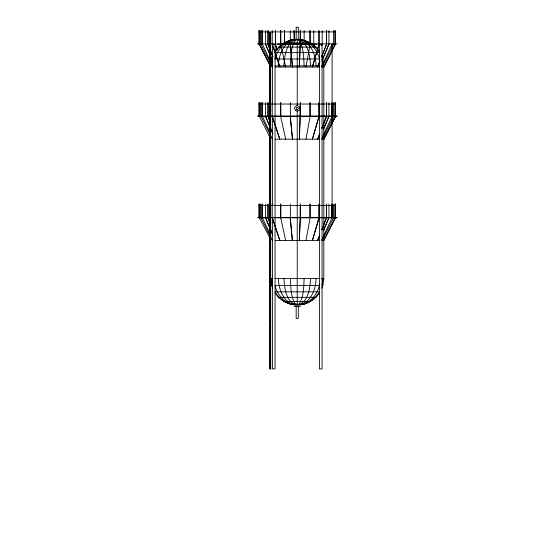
<?xml version="1.0" encoding="UTF-8"?>
<svg xmlns="http://www.w3.org/2000/svg" width="545" height="545" viewBox="0 0 545 545"><rect width="100%" height="100%" fill="white"/><g stroke="black" fill="none" stroke-linecap="round" stroke-linejoin="round"><path stroke-width="0.82" d="M270.456 33.47L270.456 42.306M335.046 217.802L323.539 240.536M335.046 116.398L323.539 139.139M335.08 44.234L335.107 30.547M258.868 217.802L258.93 204.082M290.356 65.897C290.805 57.266 290.587 47.735 295.451 40.221L297.236 39.315C308.47 41.883 310.037 56.299 310.527 65.897M304.117 278.536C303.667 287.167 303.885 296.691 299.014 304.205L297.829 304.812M300.152 44.227L299.307 67.042L300.288 44.227L300.288 30.547M300.288 102.685L300.288 116.398L299.362 139.186L300.397 102.685M300.288 204.082L300.288 217.802L299.307 240.583L300.261 217.748M283.945 65.897C284.463 56.476 285.866 42.565 296.548 39.499M310.527 278.536C310.01 287.958 308.606 301.869 297.924 304.934M278.441 65.897C278.475 54.888 284.027 40.793 296.425 39.465C287.528 39.628 279.442 45.037 275 52.606L319.472 52.606C315.03 45.024 306.944 39.669 298.067 39.431C310.439 40.848 315.998 54.868 316.032 65.897M316.032 278.536C315.998 289.545 310.446 303.64 298.047 304.962M298.721 304.887C309.662 304.253 318.096 294.273 319.642 283.884M271.56 65.897L272.439 59.017L271.56 59.017L270.654 65.897L272.888 65.897M322.906 278.536L322.034 285.41L322.906 285.41L323.812 278.536L323.812 65.897L322.906 59.017L321.727 56.169M310.003 44.227L309.996 30.547M310.003 116.364L309.996 102.685M310.003 217.768L309.996 204.082M305.99 240.522L310.125 217.802L310.016 204.082M313.443 45.889L313.804 44.261M319.091 44.227L312.36 67.028L319.057 44.247L318.954 30.547L319.023 44.247M318.982 116.364L312.38 139.166L319.091 116.364L318.954 102.685L319.077 116.398M318.982 217.768L312.394 240.57L319.091 217.768L319.084 204.082L318.968 217.802M321.7 45.841L322.224 44.254M319.697 61.524L317.558 67.015L319.779 61.524M321.843 56.033L326.537 44.213L321.945 56.046M317.558 139.152L319.779 133.654L317.606 139.132M321.843 128.17L326.55 116.358L321.945 128.184M319.779 235.059L317.572 240.563L319.697 235.059M321.843 229.574L326.523 217.748L321.945 229.588M271.56 59.017L272.738 56.169M321.727 288.264L322.906 285.41M322.463 59.432L328.948 44.213L322.545 59.453M323.41 129.288L328.955 116.385L328.873 102.685M323.512 129.308L328.928 116.378M328.976 217.768L323.423 230.692L328.914 217.775M321.809 66.286L332.034 44.261M321.809 138.423L332.034 116.398L332.034 102.685L331.905 116.398M321.809 239.827L332.034 217.802L332.034 204.082L331.905 217.802M333.533 30.547L333.52 44.24L323.301 64.766M323.301 136.904L333.533 116.385M333.533 217.768L333.533 204.082M323.301 238.308L333.554 217.802M323.587 67.035L335.134 44.261L335.134 30.547M323.941 139.166L335.591 116.358L323.928 139.159L321.754 139.186M335.618 217.782L323.928 240.563L321.754 240.583M275.157 51.387C279.319 44.942 286.472 40.31 294.177 39.717L294.184 30.547M300.295 304.709C308.293 304.124 315.541 299.13 319.786 292.433M272.262 44.254L279.926 67.015L272.248 44.254L272.248 30.547M272.289 116.337L279.83 139.186L272.248 116.392L272.248 102.685M272.309 217.775L279.898 240.57L272.262 217.789L272.248 204.082M260.932 44.227L272.384 67.008M260.987 116.344L272.384 139.145M260.987 217.741L260.939 204.082M272.371 240.556L260.912 217.802M258.855 116.378L258.93 102.685M272.922 56.823L267.922 44.22L272.629 56.033M270.088 223.3L267.936 217.755L270.177 223.3M259.406 116.364L270.088 137.667M272.65 60.945L265.51 44.261L265.51 30.547M275.218 67.015L319.636 67.049M265.565 116.337L272.65 133.082M275.157 139.145L319.636 139.186M272.65 234.486L265.51 217.802M275.218 240.522L319.636 240.583M267.936 44.213L268.024 30.547M290.253 44.213L290.349 30.547M292.386 67.001L290.349 44.206L292.495 67.021M290.301 116.337L292.495 139.159L290.24 116.364M290.24 217.768L292.365 240.583L290.281 217.796M265.524 116.385L272.888 133.866M270.177 121.896L267.929 116.412L268.024 102.685M265.565 44.2L272.888 61.728M265.565 217.734L272.888 235.27M267.936 217.789L268.024 204.082M296.494 39.431C285.723 39.785 277.357 48.975 275 59.017L319.472 59.017L319.642 60.55M299.73 304.771C308.02 304.274 315.283 298.803 319.472 291.82L275 291.82C279.19 298.803 286.445 304.274 294.743 304.771M267.99 116.337L270.088 121.896M305.956 67.028L310.125 44.261L310.016 30.547M310.016 102.685L310.125 116.398L305.977 139.173M258.93 30.547L258.93 44.261M259.359 30.547L259.447 44.261M260.939 30.547L261 44.261L260.98 30.547M280.689 30.547L280.757 44.261L280.729 30.547M284.456 30.547L284.347 42.646M294.075 30.547L294.314 39.703M300.397 30.547L300.159 44.261L300.22 43.838M304.124 30.547L304.171 40.228M313.784 30.547L313.743 44.261M322.224 30.547L322.136 44.274M326.448 30.547L326.544 44.274L326.428 30.547M328.962 30.547L328.908 44.2M258.814 31.903L335.652 31.903M269.584 32.741L270.245 32.741M270.266 32.816L270.906 32.816M269.795 33.47L270.708 33.47M293.939 39.315L300.527 39.315M269.795 39.983L270.708 39.983M290.356 40.221C301.562 38.32 313.866 41.638 319.786 51.993M269.795 40.248L270.708 40.248M283.945 42.878L310.527 42.878M257.369 43.859L337.096 43.859M262.458 44.261L262.567 30.547L262.438 44.261L270.899 62.491M270.313 44.261L270.708 44.261M277.391 44.261L317.081 44.261M272.411 44.458L272.807 44.458M319.404 44.683L322.054 44.683M270.708 45.964L269.795 45.964L270.708 46.23M278.441 47.102L316.032 47.102M269.809 51.414L270.729 51.414M269.768 51.68L270.708 51.68M269.795 58.322L270.708 58.322M269.795 58.587L270.708 58.587M322.906 59.017L322.034 59.017L322.906 65.897M269.795 65.23L270.708 65.23M269.795 65.495L270.708 65.495M275.062 65.897L319.411 65.897M321.584 65.897L323.812 65.897M321.754 67.049L323.975 67.049L335.652 43.859M269.795 72.144L270.708 72.144M269.795 72.41L270.708 72.41M269.795 79.052L270.708 79.052M269.795 79.318L270.708 79.318M269.795 85.831L270.708 85.831M269.795 86.096L270.708 86.096M269.795 92.609L270.708 92.609M269.795 92.875L270.708 92.875M269.795 98.591L270.708 98.591M269.795 98.856L270.708 98.856M259.359 102.685L259.406 116.398L259.338 102.685M260.939 102.685L261 116.398L260.98 102.685M265.599 102.685L265.585 116.398M280.689 102.685L280.757 116.398L280.729 102.685M290.349 102.685L290.369 116.398M326.448 102.685L326.544 116.412L326.428 102.685M333.533 102.685L333.492 116.398M335.114 102.685L335.005 116.398M335.543 102.685L335.577 116.351M269.768 103.775L270.729 103.775M258.814 104.041L335.652 104.041M269.795 110.683L270.708 110.683M269.795 110.948L270.708 110.948M257.369 115.996L337.096 115.996M258.814 116.398L337.021 116.398L337.021 115.996M269.795 117.597L270.708 117.597M269.795 117.863L270.708 117.863M269.795 124.505L270.708 124.505M269.795 124.771L270.708 124.771M269.795 131.413L270.708 131.413M269.795 131.679L270.708 131.679M269.795 138.192L270.708 138.192M269.795 138.457L270.708 138.457M269.795 144.97L270.708 144.97M269.795 145.236L270.708 145.236M269.795 150.951L270.708 150.951M269.795 151.217L270.708 151.217M269.768 156.401L270.729 156.401M269.768 156.667L270.708 156.667M269.795 163.309L270.708 163.309M269.795 163.575L270.708 163.575M269.795 170.224L270.708 170.224M269.795 170.49L270.708 170.49M269.795 177.132L270.708 177.132M269.795 177.397L270.708 177.397M269.795 184.047L270.708 184.047M269.795 184.312L270.708 184.312M269.795 190.818L270.708 190.818M269.795 191.084L270.708 191.084M269.795 197.597L270.708 197.597M269.795 197.862L270.708 197.862M269.795 203.578L270.708 203.578M269.795 203.844L270.708 203.844M259.359 204.082L259.468 217.802M265.51 204.082L265.585 217.802M280.689 204.082L280.757 217.802L280.729 204.082M290.349 204.082L290.369 217.802M300.397 204.082L300.234 217.796M326.448 204.082L326.55 217.762M328.962 204.082L328.962 217.802M335.114 204.082L335.005 217.802M335.543 204.082L335.591 217.802M258.814 205.438L335.652 205.438M269.768 208.762L270.729 208.762M269.768 209.028L270.708 209.028M269.795 215.67L270.708 215.67M269.795 215.936L270.708 215.936M257.369 217.401L337.096 217.401M258.814 217.802L337.021 217.802L337.021 217.401M269.795 222.585L270.708 222.585M269.795 222.851L270.708 222.851M269.795 229.493L270.708 229.493M269.795 229.758L270.708 229.758M269.795 236.407L270.708 236.407M269.795 236.673L270.708 236.673M269.795 243.186L270.708 243.186M269.795 243.452L270.708 243.452M269.795 249.957L270.708 249.957M269.795 250.223L270.708 250.223M269.795 255.939L270.708 255.939M269.795 256.204L270.708 256.204M269.768 261.389L270.729 261.389M269.768 261.654L270.708 261.654M269.795 268.303L270.708 268.303M269.795 268.569L270.708 268.569M269.795 275.211L270.708 275.211M269.795 275.477L270.708 275.477M272.888 278.536L270.654 278.536L271.56 285.41L272.738 288.264M275.062 278.536L319.411 278.536M321.584 278.536L323.812 278.536M269.795 282.119L270.708 282.119M269.795 282.385L270.708 282.385M271.56 285.41L272.439 285.41L271.56 278.536M319.472 285.41L275 285.41C277.33 295.152 285.267 304.314 295.744 304.887M269.795 289.034L270.708 289.034M269.795 289.3L270.708 289.3M269.795 295.812L270.708 295.812M269.795 296.078L270.708 296.078M275.157 293.047L278.441 297.332L316.032 297.332M278.441 297.332L283.945 301.555L310.527 301.555M269.795 302.591L270.708 302.591M269.795 302.857L270.708 302.857M283.945 301.555L290.356 304.205L304.117 304.205M293.939 306.338L300.527 306.338M269.795 308.565L270.708 308.565M269.795 308.831L270.708 308.831M269.768 313.75L270.729 313.75M269.768 314.015L270.708 314.015M269.795 320.664L270.708 320.664M269.795 320.93L270.708 320.93M269.795 327.572L270.708 327.572M269.795 327.838L270.708 327.838M269.795 334.487L270.708 334.487M269.795 334.753L270.708 334.753M269.795 341.395L270.708 341.395M269.795 341.661L270.708 341.661M269.795 348.173L270.708 348.173M269.795 348.439L270.708 348.439M269.795 354.952L270.708 354.952M269.795 355.217L270.708 355.217M269.795 360.933L270.708 360.933M269.795 361.199L270.708 361.199M270.061 366.642L270.443 366.908M269.584 368.638L270.245 368.638M270.266 368.904L270.906 368.904M300.295 39.717L304.117 40.221M290.356 304.205L294.177 304.709M297.979 39.431C308.749 39.785 317.115 48.975 319.472 59.017M296.425 304.962C284.027 303.64 278.475 289.545 278.441 278.536M290.349 116.344L290.24 115.996M290.349 217.748L290.24 217.401M296.548 304.934C285.866 301.869 284.463 287.958 283.945 278.536M296.644 304.812L295.451 304.205C290.587 296.691 290.805 287.167 290.356 278.536M270.095 238.383L259.338 217.802L259.338 204.082M270.136 65.495L259.352 44.24L259.338 30.547M259.338 44.261L270.088 65.529M270.197 133.109L262.438 116.398L262.438 102.685L262.567 116.398M270.197 234.507L262.438 217.802L262.438 204.082L262.567 217.802M277.167 49.949L275.402 44.247L275.382 30.547L275.416 44.206L277.044 49.956M280.668 44.261L285.703 67.049M280.668 116.398L285.703 139.186M280.668 217.802L285.703 240.583M304.117 65.897C303.667 57.266 303.885 47.735 299.014 40.221L297.236 39.315L297.236 105.812M335.57 102.685L335.495 116.398M335.57 204.082L335.495 217.802M335.134 102.685L335.134 116.398M335.134 204.082L335.134 217.802M332.082 43.859L332.082 217.802M326.428 204.082L326.455 217.809M324.902 115.996L324.902 116.398M324.902 217.401L324.902 217.802M298.313 39.315L298.313 27.25L296.18 27.25L296.16 39.315M298.313 306.338L298.313 318.403L296.167 318.403L296.16 306.338M297.236 110.908L297.236 305.111M284.476 30.547L284.476 42.646M272.411 102.964L272.411 44.343L275.068 44.343L275.068 368.904L272.411 368.904L272.411 217.666M272.411 116.562L272.411 204.075M270.885 115.996L270.885 116.398M270.885 217.401L270.885 217.802M270.708 368.904L270.708 32.816L270.729 33.204L269.768 33.204L269.768 32.741L269.795 368.638M270.443 32.816L270.443 368.904M270.061 33.47L270.034 32.741L270.061 368.638M268.038 30.547L268.038 44.274M268.038 102.685L268.038 116.412M268.038 204.082L268.038 217.809M260.98 204.082L260.98 217.802M258.821 43.859L258.821 44.261M322.054 44.567L319.397 44.567L319.404 368.904L322.054 368.904L322.054 44.567M270.061 366.376L270.708 366.642L270.061 366.376M295.758 110.608A2.657 2.657 0 0 0 299.893 108.584A2.657 2.657 0 0 0 296.071 106.016A2.657 2.657 0 0 0 295.758 110.608M296.684 109.334A1.076 1.076 0 0 0 298.299 108.401A1.076 1.076 0 0 0 296.684 107.474A1.076 1.076 0 0 0 296.684 109.334"/></g></svg>
